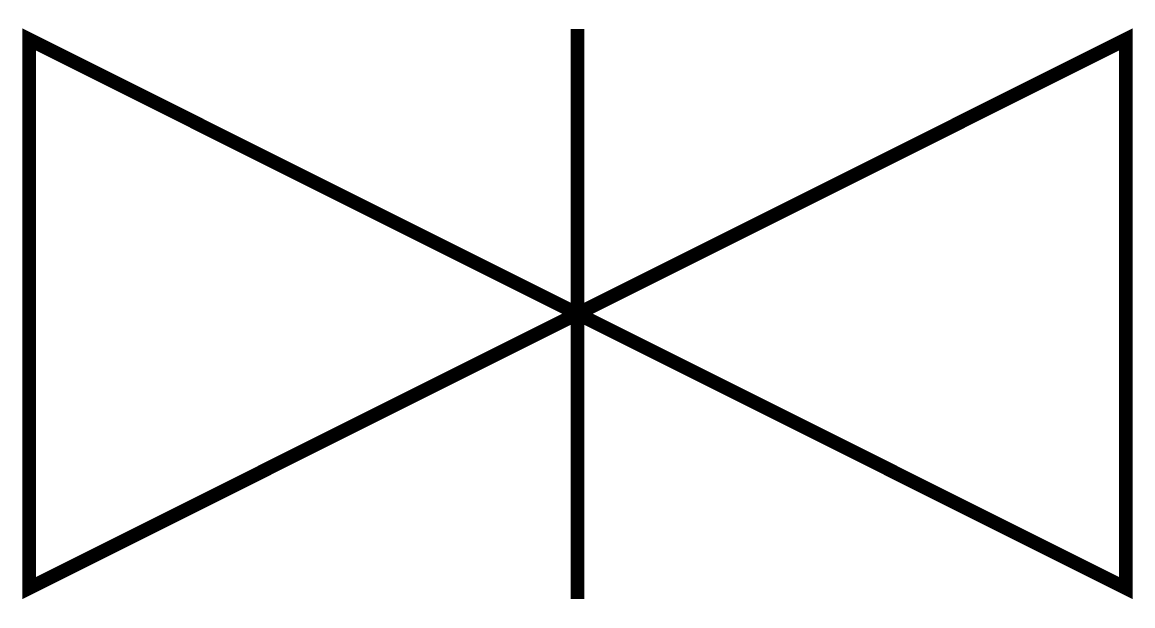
# Model space of a CAD drawing. Extents: x -3.8 to 4.3, y -2 to 2.25.
import ezdxf

# ---------------------------------------------------------------- set-up
doc = ezdxf.new("R2010")
doc.units = 0
doc.layers.add('VEILIG', color=7, linetype='CONTINUOUS')

msp = doc.modelspace()

# ---------------------------------------------------------------- linework, layer by layer
at = {"layer": 'VEILIG', "color": 0, "const_width": 0.1}
msp.add_lwpolyline([(4.25, -1.875), (-3.75, 2.125), (-3.75, -1.875), (4.25, 2.125)], close=True, dxfattribs=at)
msp.add_lwpolyline([(0.25, 2.2003), (0.25, -1.9538)], dxfattribs=at)

doc.saveas('drawing.dxf')
